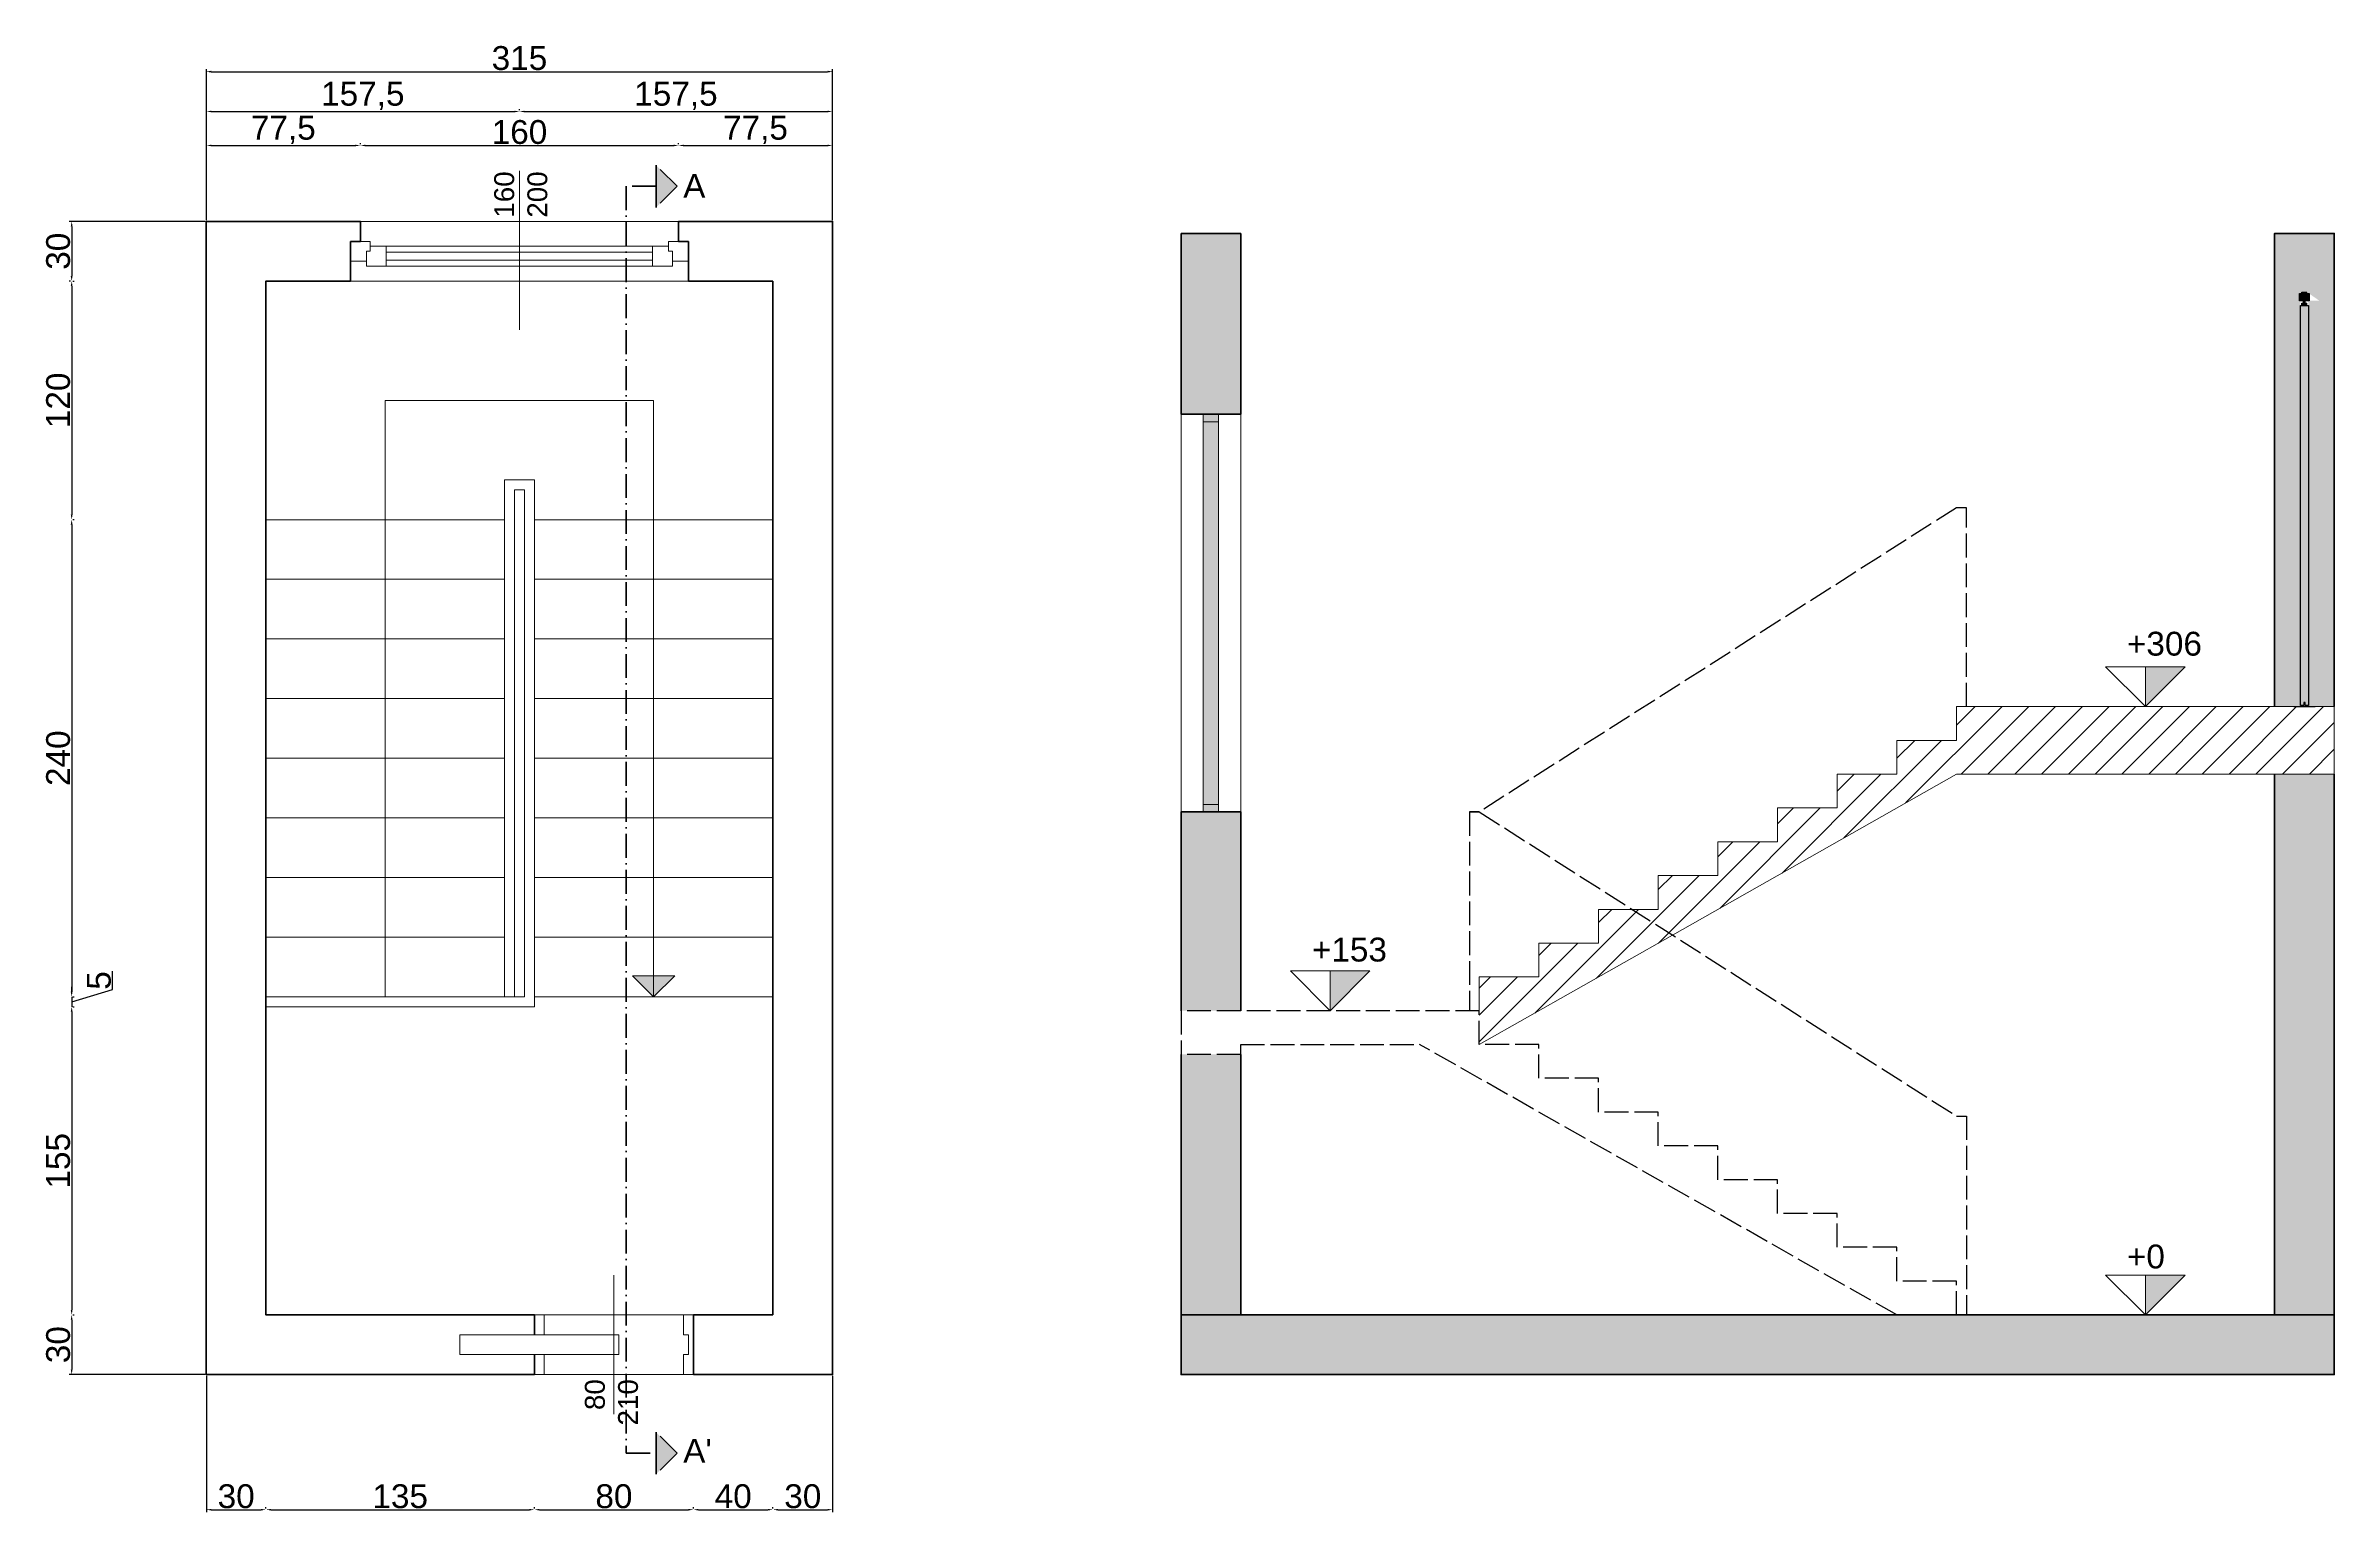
# Model space of a CAD drawing. Header units: millimetres. Extents: x -3181 to 118444, y -2683 to 27005.
# Drawn here: x 9319 to 10470, y -1574 to -836 of the extents above; entities that cross this region are included whole.
import ezdxf

# ---------------------------------------------------------------- set-up
doc = ezdxf.new("R2010")
doc.units = ezdxf.units.MM
doc.linetypes.add('ACAD_ISO02W100', pattern=[15, 12, -3])
doc.linetypes.add('ACAD_ISO10W100', pattern=[18, 12, -3, 0, -3])
doc.layers.get('0').update_dxf_attribs({"lineweight": 9})
for name, color, linetype in [('ECLISSE', 7, 'Continuous'), ('porte', 42, 'Continuous'), ('solid', 9, 'Continuous'), ('tratteggiate', 7, 'ACAD_ISO02W100'), ('vetro', 140, 'Continuous')]:
    doc.layers.add(name, color=color, linetype=linetype)
doc.layers.add('linee di sezione', color=201, linetype='ACAD_ISO10W100', lineweight=35)
doc.layers.add('muri grandi', color=7, linetype='Continuous', lineweight=40)
doc.styles.get("Standard").update_dxf_attribs({"font": 'arial.ttf'})
doc.dimstyles.new('ISO-25', dxfattribs={"dimtxt": 2.5, "dimasz": 2.5, "dimexe": 1.25, "dimexo": 0.625, "dimtad": 1, "dimtxsty": 'Standard', "dimcen": 2.5, "dimadec": 0, "dimazin": 0, "dimtfac": 1, "dimtmove": 0, "dimatfit": 3, "dimfxl": 1, "dimarcsym": 0})

# ---------------------------------------------------------------- blocks, each defined once
blk = doc.blocks.new('*D67')
at = {"color": 0, "lineweight": -2, "transparency": 16777216}
for p, q in [((9399.3, -924.5), (9330.9, -924.5)), ((9332.2, -927), (9332.2, -952)), ((9331.5, -954.5), (9330.9, -954.5))]:
    blk.add_line(p, q, dxfattribs=at)
at = {"color": 0, "transparency": 16777216}
for points in [[(9331.7, -927), (9332.6, -927), (9332.2, -924.5)], [(9331.7, -952), (9332.6, -952), (9332.2, -954.5)]]:
    blk.add_solid(points, dxfattribs=at)
at = {"layer": 'Defpoints', "color": 0, "transparency": 16777216}
for p in [(9399.9, -924.5), (9332.2, -954.5), (9332.2, -954.5)]:
    blk.add_point(p, dxfattribs=at)
at = {"color": 0, "transparency": 16777216, "insert": (9325.4, -939.5), "char_height": 2.5, "attachment_point": 5, "rotation": 90}
blk.add_mtext('{\\H4.8x;30}', dxfattribs=at)
blk = doc.blocks.new('*D53')
at = {"color": 0, "lineweight": -2, "transparency": 16777216}
for p, q in [((9332.8, -954.5), (9333.4, -954.5)), ((9332.2, -957), (9332.2, -1072)), ((9332.8, -1074.5), (9333.4, -1074.5))]:
    blk.add_line(p, q, dxfattribs=at)
at = {"color": 0, "transparency": 16777216}
for points in [[(9331.7, -957), (9332.6, -957), (9332.2, -954.5)], [(9331.7, -1072), (9332.6, -1072), (9332.2, -1074.5)]]:
    blk.add_solid(points, dxfattribs=at)
at = {"layer": 'Defpoints', "color": 0, "transparency": 16777216}
for p in [(9332.2, -954.5), (9332.2, -1074.5), (9332.2, -1074.5)]:
    blk.add_point(p, dxfattribs=at)
at = {"color": 0, "transparency": 16777216, "insert": (9325.4, -1014.5), "char_height": 2.5, "attachment_point": 5, "rotation": 90}
blk.add_mtext('{\\H4.8x;120}', dxfattribs=at)
blk = doc.blocks.new('*D54')
at = {"color": 0, "lineweight": -2, "transparency": 16777216}
for p, q in [((9332.2, -1312), (9332.2, -1309.5)), ((9332.2, -1317), (9352.7, -1310.9)), ((9352.7, -1310.9), (9352.7, -1301.7)), ((9332.2, -1314.5), (9332.2, -1319.5)), ((9332.2, -1314.5), (9332.2, -1319.5)), ((9332.2, -1322), (9332.2, -1324.5)), ((9332.8, -1314.5), (9333.4, -1314.5)), ((9332.8, -1319.5), (9333.4, -1319.5))]:
    blk.add_line(p, q, dxfattribs=at)
at = {"color": 0, "transparency": 16777216}
for points in [[(9331.7, -1312), (9332.6, -1312), (9332.2, -1314.5)], [(9331.7, -1322), (9332.6, -1322), (9332.2, -1319.5)]]:
    blk.add_solid(points, dxfattribs=at)
at = {"layer": 'Defpoints', "color": 0, "transparency": 16777216}
for p in [(9332.2, -1314.5), (9332.2, -1319.5), (9332.2, -1319.5)]:
    blk.add_point(p, dxfattribs=at)
at = {"color": 0, "transparency": 16777216, "insert": (9345.9, -1306.3), "char_height": 2.5, "attachment_point": 5, "rotation": 90}
blk.add_mtext('{\\H4.8x;5}', dxfattribs=at)
blk = doc.blocks.new('*D55')
at = {"color": 0, "lineweight": -2, "transparency": 16777216}
for p, q in [((9332.2, -1322), (9332.2, -1472)), ((9332.8, -1319.5), (9333.4, -1319.5)), ((9332.8, -1474.5), (9333.4, -1474.5))]:
    blk.add_line(p, q, dxfattribs=at)
at = {"color": 0, "transparency": 16777216}
for points in [[(9331.7, -1322), (9332.6, -1322), (9332.2, -1319.5)], [(9331.7, -1472), (9332.6, -1472), (9332.2, -1474.5)]]:
    blk.add_solid(points, dxfattribs=at)
at = {"layer": 'Defpoints', "color": 0, "transparency": 16777216}
for p in [(9332.2, -1319.5), (9332.2, -1474.5), (9332.2, -1474.5)]:
    blk.add_point(p, dxfattribs=at)
at = {"color": 0, "transparency": 16777216, "insert": (9325.4, -1397), "char_height": 2.5, "attachment_point": 5, "rotation": 90}
blk.add_mtext('{\\H4.8x;155}', dxfattribs=at)
blk = doc.blocks.new('*D68')
at = {"color": 0, "lineweight": -2, "transparency": 16777216}
for p, q in [((9714.9, -1505.1), (9714.9, -1573.8)), ((9684.9, -1571.9), (9684.9, -1571.3)), ((9687.4, -1572.5), (9712.4, -1572.5))]:
    blk.add_line(p, q, dxfattribs=at)
at = {"color": 0, "transparency": 16777216}
for points in [[(9687.4, -1572.1), (9687.4, -1572.9), (9684.9, -1572.5)], [(9712.4, -1572.1), (9712.4, -1572.9), (9714.9, -1572.5)]]:
    blk.add_solid(points, dxfattribs=at)
at = {"layer": 'Defpoints', "color": 0, "transparency": 16777216}
for p in [(9714.9, -1504.5), (9684.9, -1572.5), (9714.9, -1572.5)]:
    blk.add_point(p, dxfattribs=at)
at = {"color": 0, "transparency": 16777216, "insert": (9699.9, -1565.8), "char_height": 2.5, "attachment_point": 5}
blk.add_mtext('{\\H4.8x;30}', dxfattribs=at)
blk = doc.blocks.new('*D69')
at = {"color": 0, "lineweight": -2, "transparency": 16777216}
for p, q in [((9399.9, -1505.1), (9399.9, -1573.8)), ((9402.4, -1572.5), (9427.4, -1572.5)), ((9429.9, -1571.9), (9429.9, -1571.3))]:
    blk.add_line(p, q, dxfattribs=at)
at = {"color": 0, "transparency": 16777216}
for points in [[(9402.4, -1572.1), (9402.4, -1572.9), (9399.9, -1572.5)], [(9427.4, -1572.1), (9427.4, -1572.9), (9429.9, -1572.5)]]:
    blk.add_solid(points, dxfattribs=at)
at = {"layer": 'Defpoints', "color": 0, "transparency": 16777216}
for p in [(9399.9, -1504.5), (9429.9, -1572.5), (9429.9, -1572.5)]:
    blk.add_point(p, dxfattribs=at)
at = {"color": 0, "transparency": 16777216, "insert": (9414.9, -1565.8), "char_height": 2.5, "attachment_point": 5}
blk.add_mtext('{\\H4.8x;30}', dxfattribs=at)
blk = doc.blocks.new('*D56')
at = {"color": 0, "lineweight": -2, "transparency": 16777216}
for p, q in [((9399.9, -885.7), (9399.9, -885.1)), ((9477.4, -885.7), (9477.4, -885.1)), ((9402.4, -886.3), (9474.9, -886.3))]:
    blk.add_line(p, q, dxfattribs=at)
at = {"color": 0, "transparency": 16777216}
for points in [[(9402.4, -885.9), (9402.4, -886.7), (9399.9, -886.3)], [(9474.9, -885.9), (9474.9, -886.7), (9477.4, -886.3)]]:
    blk.add_solid(points, dxfattribs=at)
at = {"layer": 'Defpoints', "color": 0, "transparency": 16777216}
for p in [(9399.9, -886.3), (9477.4, -886.3), (9477.4, -886.3)]:
    blk.add_point(p, dxfattribs=at)
at = {"color": 0, "transparency": 16777216, "insert": (9438.6, -878.5), "char_height": 2.5, "attachment_point": 5}
blk.add_mtext('{\\H4.8x;77,5}', dxfattribs=at)
blk = doc.blocks.new('*D57')
at = {"color": 0, "lineweight": -2, "transparency": 16777216}
for p, q in [((9477.4, -885.7), (9477.4, -885.1)), ((9637.4, -885.7), (9637.4, -885.1)), ((9479.9, -886.3), (9634.9, -886.3))]:
    blk.add_line(p, q, dxfattribs=at)
at = {"color": 0, "transparency": 16777216}
for points in [[(9479.9, -885.9), (9479.9, -886.7), (9477.4, -886.3)], [(9634.9, -885.9), (9634.9, -886.7), (9637.4, -886.3)]]:
    blk.add_solid(points, dxfattribs=at)
at = {"layer": 'Defpoints', "color": 0, "transparency": 16777216}
for p in [(9477.4, -886.3), (9637.4, -886.3), (9637.4, -886.3)]:
    blk.add_point(p, dxfattribs=at)
at = {"color": 0, "transparency": 16777216, "insert": (9557.4, -879.6), "char_height": 2.5, "attachment_point": 5}
blk.add_mtext('{\\H4.8x;160}', dxfattribs=at)
blk = doc.blocks.new('*D58')
at = {"color": 0, "lineweight": -2, "transparency": 16777216}
for p, q in [((9637.4, -885.7), (9637.4, -885.1)), ((9714.9, -923.9), (9714.9, -885.1)), ((9639.9, -886.3), (9712.4, -886.3))]:
    blk.add_line(p, q, dxfattribs=at)
at = {"color": 0, "transparency": 16777216}
for points in [[(9639.9, -885.9), (9639.9, -886.7), (9637.4, -886.3)], [(9712.4, -885.9), (9712.4, -886.7), (9714.9, -886.3)]]:
    blk.add_solid(points, dxfattribs=at)
at = {"layer": 'Defpoints', "color": 0, "transparency": 16777216}
for p in [(9637.4, -886.3), (9714.9, -886.3), (9714.9, -924.5)]:
    blk.add_point(p, dxfattribs=at)
at = {"color": 0, "transparency": 16777216, "insert": (9676.1, -878.5), "char_height": 2.5, "attachment_point": 5}
blk.add_mtext('{\\H4.8x;77,5}', dxfattribs=at)
blk = doc.blocks.new('*D59')
at = {"color": 0, "lineweight": -2, "transparency": 16777216}
for p, q in [((9399.9, -885.7), (9399.9, -868)), ((9402.4, -869.2), (9554.9, -869.2)), ((9557.4, -868.6), (9557.4, -868))]:
    blk.add_line(p, q, dxfattribs=at)
at = {"color": 0, "transparency": 16777216}
for points in [[(9402.4, -868.8), (9402.4, -869.6), (9399.9, -869.2)], [(9554.9, -868.8), (9554.9, -869.6), (9557.4, -869.2)]]:
    blk.add_solid(points, dxfattribs=at)
at = {"layer": 'Defpoints', "color": 0, "transparency": 16777216}
for p in [(9557.4, -869.2), (9557.4, -869.2), (9399.9, -886.3)]:
    blk.add_point(p, dxfattribs=at)
at = {"color": 0, "transparency": 16777216, "insert": (9478.6, -861.4), "char_height": 2.5, "attachment_point": 5}
blk.add_mtext('{\\H4.8x;157,5}', dxfattribs=at)
blk = doc.blocks.new('*D60')
at = {"color": 0, "lineweight": -2, "transparency": 16777216}
for p, q in [((9557.4, -868.6), (9557.4, -868)), ((9559.9, -869.2), (9712.4, -869.2)), ((9714.9, -923.9), (9714.9, -868))]:
    blk.add_line(p, q, dxfattribs=at)
at = {"color": 0, "transparency": 16777216}
for points in [[(9559.9, -868.8), (9559.9, -869.6), (9557.4, -869.2)], [(9712.4, -868.8), (9712.4, -869.6), (9714.9, -869.2)]]:
    blk.add_solid(points, dxfattribs=at)
at = {"layer": 'Defpoints', "color": 0, "transparency": 16777216}
for p in [(9557.4, -869.2), (9714.9, -869.2), (9714.9, -924.5)]:
    blk.add_point(p, dxfattribs=at)
at = {"color": 0, "transparency": 16777216, "insert": (9636.1, -861.4), "char_height": 2.5, "attachment_point": 5}
blk.add_mtext('{\\H4.8x;157,5}', dxfattribs=at)
blk = doc.blocks.new('*D64')
at = {"color": 0, "lineweight": -2, "transparency": 16777216}
for p, q in [((9399.9, -923.9), (9399.9, -847.9)), ((9402.4, -849.2), (9712.4, -849.2)), ((9714.9, -923.9), (9714.9, -847.9))]:
    blk.add_line(p, q, dxfattribs=at)
at = {"color": 0, "transparency": 16777216}
for points in [[(9402.4, -848.7), (9402.4, -849.6), (9399.9, -849.2)], [(9712.4, -848.7), (9712.4, -849.6), (9714.9, -849.2)]]:
    blk.add_solid(points, dxfattribs=at)
at = {"layer": 'Defpoints', "color": 0, "transparency": 16777216}
for p in [(9714.9, -849.2), (9399.9, -924.5), (9714.9, -924.5)]:
    blk.add_point(p, dxfattribs=at)
at = {"color": 0, "transparency": 16777216, "insert": (9557.4, -842.4), "char_height": 2.5, "attachment_point": 5}
blk.add_mtext('{\\H4.8x;315}', dxfattribs=at)
blk = doc.blocks.new('*D65')
at = {"color": 0, "lineweight": -2, "transparency": 16777216}
for p, q in [((9332.2, -1077), (9332.2, -1312)), ((9332.8, -1074.5), (9333.4, -1074.5)), ((9332.8, -1314.5), (9333.4, -1314.5))]:
    blk.add_line(p, q, dxfattribs=at)
at = {"color": 0, "transparency": 16777216}
for points in [[(9331.7, -1077), (9332.6, -1077), (9332.2, -1074.5)], [(9331.7, -1312), (9332.6, -1312), (9332.2, -1314.5)]]:
    blk.add_solid(points, dxfattribs=at)
at = {"layer": 'Defpoints', "color": 0, "transparency": 16777216}
for p in [(9332.2, -1074.5), (9332.2, -1314.5), (9332.2, -1314.5)]:
    blk.add_point(p, dxfattribs=at)
at = {"color": 0, "transparency": 16777216, "insert": (9325.4, -1194.5), "char_height": 2.5, "attachment_point": 5, "rotation": 90}
blk.add_mtext('{\\H4.8x;240}', dxfattribs=at)
blk = doc.blocks.new('*D66')
at = {"color": 0, "lineweight": -2, "transparency": 16777216}
for p, q in [((9332.2, -1477), (9332.2, -1502)), ((9332.8, -1474.5), (9333.4, -1474.5)), ((9399.3, -1504.5), (9330.9, -1504.5))]:
    blk.add_line(p, q, dxfattribs=at)
at = {"color": 0, "transparency": 16777216}
for points in [[(9331.7, -1477), (9332.6, -1477), (9332.2, -1474.5)], [(9331.7, -1502), (9332.6, -1502), (9332.2, -1504.5)]]:
    blk.add_solid(points, dxfattribs=at)
at = {"layer": 'Defpoints', "color": 0, "transparency": 16777216}
for p in [(9332.2, -1474.5), (9332.2, -1504.5), (9399.9, -1504.5)]:
    blk.add_point(p, dxfattribs=at)
at = {"color": 0, "transparency": 16777216, "insert": (9325.4, -1489.5), "char_height": 2.5, "attachment_point": 5, "rotation": 90}
blk.add_mtext('{\\H4.8x;30}', dxfattribs=at)
blk = doc.blocks.new('*D61')
at = {"color": 0, "lineweight": -2, "transparency": 16777216}
for p, q in [((9429.9, -1571.9), (9429.9, -1571.3)), ((9432.4, -1572.5), (9562.4, -1572.5)), ((9564.9, -1571.9), (9564.9, -1571.3))]:
    blk.add_line(p, q, dxfattribs=at)
at = {"color": 0, "transparency": 16777216}
for points in [[(9432.4, -1572.1), (9432.4, -1572.9), (9429.9, -1572.5)], [(9562.4, -1572.1), (9562.4, -1572.9), (9564.9, -1572.5)]]:
    blk.add_solid(points, dxfattribs=at)
at = {"layer": 'Defpoints', "color": 0, "transparency": 16777216}
for p in [(9429.9, -1572.5), (9564.9, -1572.5), (9564.9, -1572.5)]:
    blk.add_point(p, dxfattribs=at)
at = {"color": 0, "transparency": 16777216, "insert": (9497.4, -1565.8), "char_height": 2.5, "attachment_point": 5}
blk.add_mtext('{\\H4.8x;135}', dxfattribs=at)
blk = doc.blocks.new('*D62')
at = {"color": 0, "lineweight": -2, "transparency": 16777216}
for p, q in [((9564.9, -1571.9), (9564.9, -1571.3)), ((9567.4, -1572.5), (9642.4, -1572.5)), ((9644.9, -1571.9), (9644.9, -1571.3))]:
    blk.add_line(p, q, dxfattribs=at)
at = {"color": 0, "transparency": 16777216}
for points in [[(9567.4, -1572.1), (9567.4, -1572.9), (9564.9, -1572.5)], [(9642.4, -1572.1), (9642.4, -1572.9), (9644.9, -1572.5)]]:
    blk.add_solid(points, dxfattribs=at)
at = {"layer": 'Defpoints', "color": 0, "transparency": 16777216}
for p in [(9564.9, -1572.5), (9644.9, -1572.5), (9644.9, -1572.5)]:
    blk.add_point(p, dxfattribs=at)
at = {"color": 0, "transparency": 16777216, "insert": (9604.9, -1565.8), "char_height": 2.5, "attachment_point": 5}
blk.add_mtext('{\\H4.8x;80}', dxfattribs=at)
blk = doc.blocks.new('*D63')
at = {"color": 0, "lineweight": -2, "transparency": 16777216}
for p, q in [((9644.9, -1571.9), (9644.9, -1571.3)), ((9647.4, -1572.5), (9682.4, -1572.5)), ((9684.9, -1571.9), (9684.9, -1571.3))]:
    blk.add_line(p, q, dxfattribs=at)
at = {"color": 0, "transparency": 16777216}
for points in [[(9647.4, -1572.1), (9647.4, -1572.9), (9644.9, -1572.5)], [(9682.4, -1572.1), (9682.4, -1572.9), (9684.9, -1572.5)]]:
    blk.add_solid(points, dxfattribs=at)
at = {"layer": 'Defpoints', "color": 0, "transparency": 16777216}
for p in [(9644.9, -1572.5), (9684.9, -1572.5), (9684.9, -1572.5)]:
    blk.add_point(p, dxfattribs=at)
at = {"color": 0, "transparency": 16777216, "insert": (9664.9, -1565.8), "char_height": 2.5, "attachment_point": 5}
blk.add_mtext('{\\H4.8x;40}', dxfattribs=at)

msp = doc.modelspace()

# ---------------------------------------------------------------- hatches: boundary and pattern name
h = msp.add_hatch(color=256)
h.dxf.hatch_style = 1
h.paths.add_polyline_path([(10457.57, -960.823), (10452.77, -960.823), (10452.77, -964.373), (10455.888, -964.373), (10457.57, -964.373)])
h.paths.add_polyline_path([(10456.42, -960.023), (10455.27, -960.023), (10453.92, -960.023), (10453.92, -960.823), (10456.42, -960.823)])
h.paths.add_polyline_path([(10455.57, -964.373), (10454.77, -964.373), (10454.77, -965.623), (10455.57, -965.623)])
h.paths.add_polyline_path([(10456.42, -965.623), (10453.92, -965.623), (10453.92, -966.823), (10456.42, -966.823)])
h = msp.add_hatch(color=256)
h.dxf.hatch_style = 1
h.paths.add_polyline_path([(10395.17, -1148.523), (10375.17, -1148.523), (10375.17, -1168.523)])
h = msp.add_hatch()
h.set_pattern_fill('ANSI31', color=256, scale=3)
h.set_pattern_definition([(45, (5972.823, -2723.884), (-6.735192, 6.735192), [])])
h.paths.add_polyline_path([(10470.17, -1168.523), (10280.17, -1168.523), (10280.17, -1185.523), (10250.17, -1185.523), (10250.17, -1202.523), (10220.17, -1202.523), (10220.17, -1219.523), (10190.17, -1219.523), (10190.17, -1236.523), (10160.17, -1236.523), (10160.17, -1253.523), (10130.17, -1253.523), (10130.17, -1270.523), (10117.033, -1270.523), (10137.333, -1283.464), (10280.17, -1202.523), (10470.17, -1202.523)])
h.paths.add_polyline_path([(10137.333, -1283.464), (10117.033, -1270.523), (10100.17, -1270.523), (10100.17, -1287.523), (10070.17, -1287.523), (10070.17, -1304.523), (10040.17, -1304.523), (10040.17, -1321.523), (10040.17, -1338.523)])
h = msp.add_hatch(color=256)
h.dxf.hatch_style = 1
h.paths.add_polyline_path([(9624.881, -1314.523), (9635.488, -1303.916), (9624.881, -1303.916), (9614.274, -1303.916)])
h = msp.add_hatch(color=256)
h.dxf.hatch_style = 1
h.paths.add_polyline_path([(9985.17, -1301.523), (9965.17, -1301.523), (9965.17, -1321.523)])
h = msp.add_hatch(color=256)
h.dxf.hatch_style = 1
h.paths.add_polyline_path([(10395.17, -1454.523), (10375.17, -1454.523), (10375.17, -1474.523)])
at = {"layer": 'linee di sezione'}
h = msp.add_hatch(color=256, dxfattribs=at)
h.dxf.hatch_style = 1
h.paths.add_polyline_path([(9636.679, -906.812), (9626.073, -896.206), (9626.073, -906.812), (9626.073, -917.419)])
h = msp.add_hatch(color=256, dxfattribs=at)
h.dxf.hatch_style = 1
h.paths.add_polyline_path([(9636.679, -1544.079), (9626.073, -1533.472), (9626.073, -1544.079), (9626.073, -1554.685)])
at = {"layer": 'porte'}
h = msp.add_hatch(color=256, dxfattribs=at)
h.dxf.hatch_style = 1
h.paths.add_polyline_path([(10453.17, -966.823), (10453.17, -1168.023), (10454.84, -1168.023), (10454.84, -1166.522), (10455.5, -1166.522), (10455.5, -1168.023), (10457.17, -1168.023), (10457.17, -966.823)])
h = msp.add_hatch(color=256, dxfattribs=at)
h.dxf.hatch_style = 1
h.paths.add_polyline_path([(9901.359, -1021.523), (9901.359, -1025.334), (9908.982, -1025.334), (9908.982, -1021.523)])
h.paths.add_polyline_path([(9908.982, -1221.523), (9908.982, -1217.711), (9901.359, -1217.711), (9901.359, -1221.523)])
at = {"layer": 'solid'}
h = msp.add_hatch(color=256, dxfattribs=at)
h.dxf.hatch_style = 1
h.paths.add_polyline_path([(9890.17, -1021.523), (9920.17, -1021.523), (9920.17, -930.523), (9890.17, -930.523)])
h.paths.add_polyline_path([(9920.17, -1221.523), (9890.17, -1221.523), (9890.17, -1321.523), (9920.17, -1321.523)])
h.paths.add_polyline_path([(9890.17, -1474.523), (9920.17, -1474.523), (9920.17, -1343.523), (9890.17, -1343.523)])
h.paths.add_polyline_path([(10470.17, -1504.523), (10470.17, -1474.523), (10440.17, -1474.523), (10280.17, -1474.523), (10250.17, -1474.523), (9890.17, -1474.523), (9890.17, -1504.523)])
h = msp.add_hatch(color=256, dxfattribs=at)
h.dxf.hatch_style = 1
h.paths.add_polyline_path([(10470.17, -1168.523), (10470.17, -930.523), (10440.17, -930.523), (10440.17, -1168.523)])
h.paths.add_polyline_path([(10453.17, -966.823), (10453.007, -964.373), (10452.77, -964.373), (10452.77, -960.823), (10453.92, -960.823), (10453.92, -960.023), (10455.27, -960.023), (10456.42, -960.023), (10462.673, -964.373), (10457.17, -964.373), (10457.17, -1168.023), (10453.17, -1168.023)], flags=16)
h = msp.add_hatch(color=256, dxfattribs=at)
h.dxf.hatch_style = 1
h.paths.add_polyline_path([(10470.17, -1202.523), (10440.17, -1202.523), (10440.17, -1474.523), (10470.17, -1474.523)])
at = {"layer": 'vetro'}
h = msp.add_hatch(color=256, dxfattribs=at)
h.dxf.hatch_style = 1
h.paths.add_polyline_path([(9908.982, -1025.334), (9901.359, -1025.334), (9901.359, -1217.711), (9908.982, -1217.711)])

# ---------------------------------------------------------------- linework, layer by layer
for p, q in [((9482.381, -934.523), (9477.381, -934.523)), ((9482.381, -939.523), (9480.381, -939.523)), ((9480.381, -939.523), (9480.381, -944.523)), ((9482.381, -934.523), (9482.381, -939.523)), ((9482.381, -937.023), (9632.381, -937.023)), ((9490.381, -937.023), (9490.381, -947.023)), ((9490.381, -940.023), (9624.381, -940.023)), ((9624.381, -937.023), (9624.381, -947.023)), ((9632.381, -934.523), (9632.381, -939.523)), ((9632.381, -934.523), (9637.381, -934.523)), ((9632.381, -939.523), (9634.381, -939.523)), ((9634.381, -939.523), (9634.381, -944.523)), ((9480.381, -944.523), (9472.381, -944.523)), ((9480.381, -944.523), (9480.381, -947.023)), ((9480.381, -947.023), (9634.381, -947.023)), ((9490.381, -944.023), (9624.381, -944.023)), ((9634.381, -944.523), (9642.381, -944.523)), ((9634.381, -944.523), (9634.381, -947.023)), ((9489.881, -1314.523), (9489.881, -1014.523)), ((9489.881, -1014.523), (9624.881, -1014.523)), ((9624.881, -1014.523), (9624.881, -1314.523)), ((9564.881, -1054.523), (9549.881, -1054.523)), ((9549.881, -1054.523), (9549.881, -1074.523)), ((9564.881, -1319.523), (9564.881, -1054.523)), ((9554.881, -1314.523), (9554.881, -1059.523)), ((9554.881, -1059.523), (9559.881, -1059.523)), ((9559.881, -1059.523), (9559.881, -1314.523)), ((9549.881, -1074.523), (9429.881, -1074.523)), ((9549.881, -1104.523), (9549.881, -1074.523)), ((9684.881, -1074.523), (9564.881, -1074.523)), ((9549.881, -1104.523), (9429.881, -1104.523)), ((9549.881, -1134.523), (9549.881, -1104.523)), ((9684.881, -1104.523), (9564.881, -1104.523)), ((9549.881, -1134.523), (9429.881, -1134.523)), ((9549.881, -1164.523), (9549.881, -1134.523)), ((9684.881, -1134.523), (9564.881, -1134.523)), ((9549.881, -1194.523), (9429.881, -1194.523)), ((9549.881, -1224.523), (9549.881, -1194.523)), ((9684.881, -1194.523), (9564.881, -1194.523)), ((9549.881, -1224.523), (9429.881, -1224.523)), ((9549.881, -1254.523), (9549.881, -1224.523)), ((9684.881, -1224.523), (9564.881, -1224.523)), ((9429.881, -1254.523), (9549.881, -1254.523)), ((9549.881, -1254.523), (9549.881, -1284.523)), ((9564.881, -1254.523), (9684.881, -1254.523)), ((9549.881, -1284.523), (9429.881, -1284.523)), ((9549.881, -1314.523), (9549.881, -1284.523)), ((9684.881, -1284.523), (9564.881, -1284.523)), ((9429.881, -1314.523), (9549.881, -1314.523)), ((9549.881, -1314.523), (9559.881, -1314.523)), ((9564.881, -1314.523), (9684.881, -1314.523)), ((9475.881, -1474.523), (9472.881, -1474.523)), ((9607.381, -1484.523), (9527.381, -1484.523)), ((9527.381, -1484.523), (9527.381, -1494.523)), ((9564.881, -1474.523), (9644.881, -1474.523)), ((9564.881, -1484.523), (9569.881, -1484.523)), ((9569.881, -1474.523), (9569.881, -1484.523)), ((9607.381, -1494.523), (9607.381, -1484.523)), ((9644.881, -1474.523), (9639.881, -1474.523)), ((9639.881, -1474.523), (9639.881, -1484.523)), ((9639.881, -1484.523), (9642.381, -1484.523)), ((9642.381, -1484.523), (9642.381, -1494.523)), ((9527.381, -1494.523), (9607.381, -1494.523)), ((9569.881, -1504.523), (9569.881, -1494.523)), ((9642.381, -1494.523), (9639.881, -1494.523)), ((9639.881, -1494.523), (9639.881, -1504.523))]:
    msp.add_line(p, q)
for points in [[(9557.381, -899.023), (9557.381, -979.023)], [(9637.381, -924.523), (9477.381, -924.523)], [(9642.381, -954.523), (9472.381, -954.523)], [(10455.888, -964.373), (10452.77, -964.373)], [(10453.17, -1168.023), (10453.17, -966.823), (10457.17, -966.823), (10457.17, -1168.023), (10455.5, -1168.023), (10455.5, -1166.522), (10454.84, -1166.522), (10454.84, -1168.023), (10453.17, -1168.023)], [(10455.888, -964.373), (10457.57, -964.373)], [(9890.17, -1021.523), (9890.17, -1221.523)], [(9901.359, -1021.523), (9901.359, -1025.334), (9908.982, -1025.334), (9908.982, -1021.523)], [(9920.17, -1221.523), (9920.17, -1021.523)], [(9901.359, -1025.334), (9901.359, -1217.711)], [(9908.982, -1217.711), (9908.982, -1025.334)], [(10375.17, -1168.523), (10355.17, -1148.523), (10375.17, -1148.523)], [(10375.17, -1168.523), (10375.17, -1148.523)], [(10375.17, -1168.523), (10395.17, -1148.523), (10375.17, -1148.523)], [(9549.881, -1194.523), (9549.881, -1164.523), (9429.881, -1164.523)], [(9684.881, -1194.523), (9684.881, -1164.523), (9564.881, -1164.523)], [(10280.17, -1185.523), (10280.17, -1168.523), (10440.17, -1168.523)], [(10440.17, -1168.523), (10470.17, -1168.523)], [(10440.17, -1168.523), (10470.17, -1168.523)], [(10470.17, -1168.523), (10470.17, -1202.523)], [(10250.17, -1202.523), (10250.17, -1185.523), (10280.17, -1185.523)], [(10100.17, -1270.523), (10130.17, -1270.523), (10130.17, -1253.523), (10160.17, -1253.523), (10160.17, -1236.523), (10190.17, -1236.523), (10190.17, -1219.523), (10220.17, -1219.523), (10220.17, -1202.523), (10250.17, -1202.523)], [(10280.17, -1202.523), (10137.333, -1283.464)], [(10280.17, -1202.523), (10470.17, -1202.523)], [(9908.982, -1221.523), (9908.982, -1217.711), (9901.359, -1217.711), (9901.359, -1221.523)], [(9901.359, -1217.711), (9908.982, -1217.711)], [(10100.17, -1287.523), (10100.17, -1270.523)], [(10137.333, -1283.464), (10040.17, -1338.523)], [(10070.17, -1287.523), (10100.17, -1287.523)], [(10070.17, -1287.523), (10070.17, -1304.523)], [(9624.881, -1314.523), (9614.274, -1303.916), (9624.881, -1303.916)], [(9624.881, -1314.523), (9635.488, -1303.916), (9624.881, -1303.916)], [(9965.17, -1321.523), (9945.17, -1301.523), (9965.17, -1301.523)], [(9965.17, -1321.523), (9965.17, -1301.523)], [(9965.17, -1321.523), (9985.17, -1301.523), (9965.17, -1301.523)], [(10040.17, -1321.523), (10040.17, -1304.523), (10070.17, -1304.523)], [(9564.881, -1319.523), (9429.881, -1319.523)], [(9604.881, -1454.523), (9604.881, -1524.523)], [(10375.17, -1474.523), (10355.17, -1454.523), (10375.17, -1454.523)], [(10375.17, -1474.523), (10375.17, -1454.523)], [(10375.17, -1474.523), (10395.17, -1454.523), (10375.17, -1454.523)], [(10470.17, -1474.523), (10440.17, -1474.523)], [(10450.17, -1474.523), (10460.17, -1474.523)], [(9564.881, -1504.523), (9644.881, -1504.523)]]:
    msp.add_lwpolyline(points)
at = {"layer": 'ECLISSE'}
for p, q in [((10452.77, -964.373), (10452.77, -960.823)), ((10452.77, -960.823), (10457.57, -960.823)), ((10453.92, -960.023), (10455.27, -960.023)), ((10453.92, -960.823), (10453.92, -960.023)), ((10453.92, -966.823), (10453.92, -965.623)), ((10453.92, -965.623), (10456.42, -965.623)), ((10454.77, -965.623), (10454.77, -964.373)), ((10455.27, -960.023), (10456.42, -960.023)), ((10455.57, -965.623), (10455.57, -964.373)), ((10456.42, -960.823), (10456.42, -960.023)), ((10456.42, -966.823), (10456.42, -965.623)), ((10457.57, -960.823), (10457.57, -964.373))]:
    msp.add_line(p, q, dxfattribs=at)
at = {"layer": 'ECLISSE', "color": 7}
msp.add_line((10449.77, -1168.523), (10460.57, -1168.523), dxfattribs=at)
at = {"layer": 'linee di sezione'}
for points in [[(9636.679, -906.812), (9626.073, -896.206), (9626.073, -906.812)], [(9626.073, -906.812), (9611.073, -906.812), (9611.073, -1544.079), (9626.073, -1544.079)], [(9636.679, -906.812), (9626.073, -917.419), (9626.073, -906.812)], [(9636.679, -1544.079), (9626.073, -1533.472), (9626.073, -1544.079)], [(9636.679, -1544.079), (9626.073, -1554.685), (9626.073, -1544.079)]]:
    msp.add_lwpolyline(points, dxfattribs=at)
at = {"layer": 'muri grandi'}
for p, q in [((9477.381, -929.523), (9477.381, -924.523)), ((9477.381, -929.523), (9477.381, -934.523)), ((9637.381, -929.523), (9637.381, -924.523)), ((9637.381, -929.523), (9637.381, -934.523)), ((9472.381, -954.523), (9472.381, -934.523)), ((9477.381, -934.523), (9472.381, -934.523)), ((9637.381, -934.523), (9642.381, -934.523)), ((9642.381, -954.523), (9642.381, -934.523)), ((9684.881, -1474.523), (9684.881, -954.523)), ((9429.881, -1474.523), (9472.881, -1474.523)), ((9549.881, -1474.523), (9472.881, -1474.523)), ((9549.881, -1474.523), (9564.881, -1474.523)), ((9564.881, -1474.523), (9564.881, -1484.523)), ((9644.881, -1474.523), (9684.881, -1474.523)), ((9644.881, -1474.523), (9644.881, -1504.523)), ((9564.881, -1494.523), (9564.881, -1504.523)), ((9472.881, -1504.523), (9469.881, -1504.523)), ((9549.881, -1504.523), (9472.881, -1504.523))]:
    msp.add_line(p, q, dxfattribs=at)
for points in [[(9477.381, -924.523), (9399.881, -924.523), (9399.881, -1504.523), (9469.881, -1504.523)], [(9644.881, -1504.523), (9714.881, -1504.523), (9714.881, -924.523), (9637.381, -924.523)], [(9890.17, -930.523), (9890.17, -1021.523)], [(9890.17, -930.523), (9920.17, -930.523)], [(9920.17, -1021.523), (9920.17, -930.523)], [(10440.17, -1168.523), (10440.17, -930.523), (10470.17, -930.523), (10470.17, -1168.523)], [(9472.381, -954.523), (9429.881, -954.523), (9429.881, -1474.523), (9429.881, -1314.523)], [(9684.881, -954.523), (9642.381, -954.523)], [(9920.17, -1021.523), (9890.17, -1021.523)], [(10440.17, -1474.523), (10440.17, -1202.523)], [(10470.17, -1202.523), (10470.17, -1474.523)], [(9890.17, -1221.523), (9890.17, -1321.523)], [(9920.17, -1221.523), (9890.17, -1221.523)], [(9920.17, -1321.523), (9920.17, -1221.523)], [(9890.17, -1343.523), (9890.17, -1474.523)], [(9920.17, -1474.523), (9920.17, -1343.523)], [(9890.17, -1474.523), (10250.17, -1474.523)], [(9890.17, -1474.523), (9890.17, -1504.523), (10470.17, -1504.523), (10470.17, -1474.523)], [(10250.17, -1474.523), (10280.17, -1474.523)], [(10280.17, -1474.523), (10470.17, -1474.523)], [(9549.881, -1504.523), (9564.881, -1504.523)]]:
    msp.add_lwpolyline(points, dxfattribs=at)
at = {"layer": 'porte'}
msp.add_lwpolyline([(9901.359, -1221.523), (9908.982, -1221.523)], dxfattribs=at)
at = {"layer": 'solid'}
for points in [[(10453.17, -966.823), (10457.17, -966.823), (10457.17, -1168.023), (10455.5, -1168.023), (10455.5, -1166.522), (10454.84, -1166.522), (10454.84, -1168.023), (10453.17, -1168.023), (10453.17, -966.823), (10457.17, -966.823)], [(10453.92, -966.823), (10456.42, -966.823)]]:
    msp.add_lwpolyline(points, dxfattribs=at)
at = {"layer": 'tratteggiate'}
for points in [[(10285.17, -1068.523), (10280.17, -1068.523), (10040.17, -1221.523)], [(10285.17, -1168.523), (10285.17, -1068.523)], [(10040.17, -1221.523), (10035.17, -1221.523), (10035.17, -1321.523)], [(10035.17, -1221.523), (10040.17, -1221.523), (10280.17, -1374.523)], [(9890.17, -1321.523), (9890.17, -1343.523)], [(10100.17, -1372.523), (10100.17, -1355.523), (10070.17, -1355.523), (10070.17, -1338.523), (10040.17, -1338.523), (10040.17, -1321.523), (9890.17, -1321.523)], [(9920.17, -1343.523), (9890.17, -1343.523)], [(9920.17, -1343.523), (9920.17, -1338.523)], [(9920.17, -1338.523), (10010.17, -1338.523)], [(10250.17, -1474.523), (10010.17, -1338.523)], [(10130.17, -1372.523), (10100.17, -1372.523)], [(10280.17, -1474.523), (10280.17, -1457.523), (10250.17, -1457.523), (10250.17, -1440.523), (10220.17, -1440.523), (10220.17, -1423.523), (10190.17, -1423.523), (10190.17, -1406.523), (10160.17, -1406.523), (10160.17, -1389.523), (10130.17, -1389.523), (10130.17, -1372.523)], [(10280.17, -1374.523), (10285.17, -1374.523), (10285.17, -1474.523)]]:
    msp.add_lwpolyline(points, dxfattribs=at)

# ---------------------------------------------------------------- texts
at = {"char_height": 10, "attachment_point": 1, "rotation": 90}
for s, insert in [('160\\P200', (9544.7, -922.621)), ('\\pxqr;80\\P210', (9590.316, -1527.366))]:
    msp.add_mtext_dynamic_manual_height_columns(s, width=20.5139, gutter_width=12.5, heights=[0], dxfattribs=dict(at, insert=insert))
at = {"char_height": 12, "attachment_point": 1}
for s, insert in [('+306', (10365.884, -1130.905)), ('+153', (9955.955, -1284.771)), ('+0', (10365.884, -1439.149))]:
    msp.add_mtext(s, dxfattribs=dict(at, insert=insert))
at = {"layer": 'linee di sezione', "char_height": 12, "attachment_point": 1}
for s, insert in [('A', (9639.759, -900.626)), ("A'", (9639.759, -1536.882))]:
    msp.add_mtext_dynamic_manual_height_columns(s, width=26.16812, gutter_width=12.5, heights=[0], dxfattribs=dict(at, insert=insert))

# ---------------------------------------------------------------- dimensions: what is measured, and where the dimension line sits
for base, p1, p2, picture, middle in [((9714.881, -849.165), (9399.881, -924.523), (9714.881, -924.523), '*D64', (9557.381, -842.409)), ((9557.381, -869.202), (9399.881, -886.321), (9557.381, -869.202), '*D59', (9478.631, -861.366)), ((9477.381, -886.321), (9399.881, -886.321), (9477.381, -886.321), '*D56', (9438.631, -878.509)), ((9429.881, -1572.532), (9399.881, -1504.523), (9429.881, -1572.532), '*D69', (9414.881, -1565.776)), ((9564.881, -1572.532), (9429.881, -1572.532), (9564.881, -1572.532), '*D61', (9497.381, -1565.776)), ((9644.881, -1572.532), (9564.881, -1572.532), (9644.881, -1572.532), '*D62', (9604.881, -1565.78)), ((9684.881, -1572.532), (9644.881, -1572.532), (9684.881, -1572.532), '*D63', (9664.881, -1565.78))]:
    dim = msp.add_linear_dim(base=base, p1=p1, p2=p2, text='{\\H4.8x;<>}', dimstyle='ISO-25')
    dim.commit()
    dim.dimension.update_dxf_attribs({"geometry": picture, "text_midpoint": middle})
for base, p1, p2, picture, middle in [((9714.881, -869.202), (9557.381, -869.202), (9714.881, -924.523), '*D60', (9636.131, -861.366)), ((9637.381, -886.321), (9477.381, -886.321), (9637.381, -886.321), '*D57', (9557.381, -879.569)), ((9714.881, -886.321), (9637.381, -886.321), (9714.881, -924.523), '*D58', (9676.131, -878.509)), ((9714.881, -1572.532), (9684.881, -1572.532), (9714.881, -1504.523), '*D68', (9699.881, -1565.776))]:
    dim = msp.add_linear_dim(base=base, p1=p1, p2=p2, text='{\\H4.8x;<>}', dimstyle='ISO-25', override={"dimtmove": 1})
    dim.commit()
    dim.dimension.update_dxf_attribs({"geometry": picture, "text_midpoint": middle})
for base, p1, p2, picture, middle in [((9332.159, -954.523), (9399.881, -924.523), (9332.159, -954.523), '*D67', (9325.403, -939.523)), ((9332.159, -1314.523), (9332.159, -1074.523), (9332.159, -1314.523), '*D65', (9325.407, -1194.523)), ((9332.159, -1504.523), (9332.159, -1474.523), (9399.881, -1504.523), '*D66', (9325.403, -1489.523))]:
    dim = msp.add_linear_dim(base=base, p1=p1, p2=p2, angle=90, text='{\\H4.8x;<>}', dimstyle='ISO-25')
    dim.commit()
    dim.dimension.update_dxf_attribs({"geometry": picture, "text_midpoint": middle})
for base, p1, p2, picture, middle in [((9332.159, -1074.523), (9332.159, -954.523), (9332.159, -1074.523), '*D53', (9325.407, -1014.523)), ((9332.159, -1319.523), (9332.159, -1314.523), (9332.159, -1319.523), '*D54', (9345.926, -1310.249)), ((9332.159, -1474.523), (9332.159, -1319.523), (9332.159, -1474.523), '*D55', (9325.407, -1397.023))]:
    dim = msp.add_linear_dim(base=base, p1=p1, p2=p2, angle=90, text='{\\H4.8x;<>}', dimstyle='ISO-25', override={"dimtmove": 1})
    dim.commit()
    dim.dimension.update_dxf_attribs({"geometry": picture, "text_midpoint": middle})

doc.saveas('drawing.dxf')
